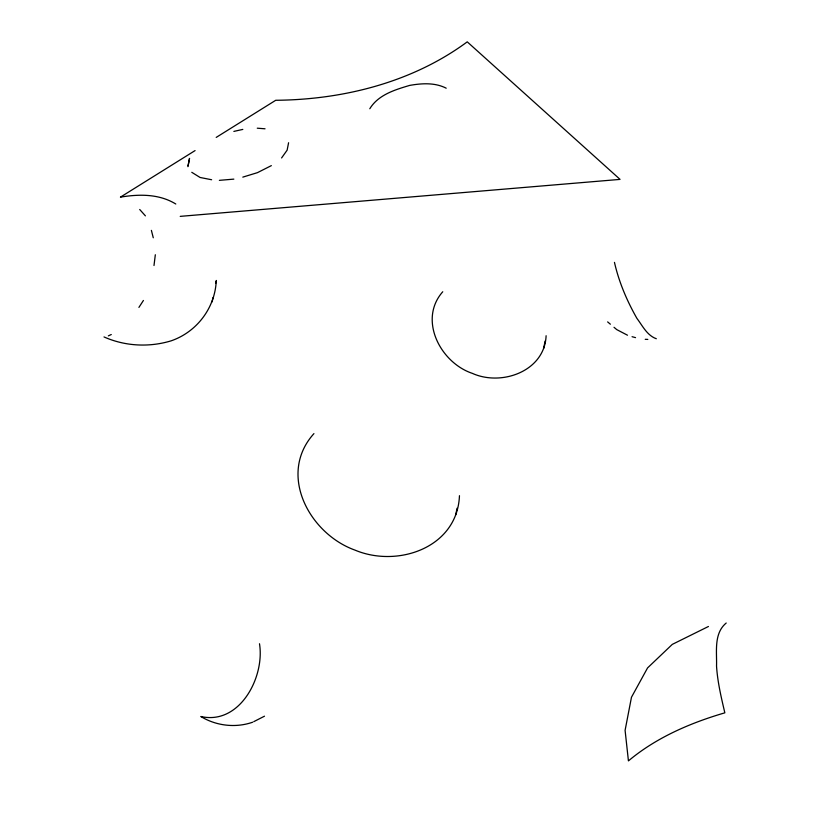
<?xml version="1.0" encoding="UTF-8"?>
<svg xmlns="http://www.w3.org/2000/svg" width="837" height="837" viewBox="0 0 837 837"><rect width="100%" height="100%" fill="white"/><g stroke="black" fill="none" stroke-linecap="round" stroke-linejoin="round"><path stroke-width="1.26" d="M153.998 265.507L155.326 254.751M187.927 166.657L189.528 158.371L188.063 165.81M104.008 336.934C125.027 346.298 149.237 347.522 171.24 340.805C196.967 331.881 215.193 307.734 216.27 280.458M313.927 433.618C277.267 474.265 309.355 533.703 354.919 550.087C397.69 568.103 457.358 547.66 459.461 495.682M442.752 291.757C417.998 319.765 440.492 362.745 472.35 373.365C501.583 386.548 544.667 371.251 546.111 335.731M212.138 301.864L212.954 297.679M455.746 514.818L457.033 508.247M543.663 348.422L545.096 341.088M215.737 283.188L216.124 281.201M288.587 142.729L287.133 150.168L281.588 157.952M138.911 307.399L143.42 300.462M369.797 108.747C378.198 94.832 394.97 89.747 409.691 85.405C421.827 83.271 434.884 82.424 446.205 88.188M726.202 623.021C713.595 633.494 716.985 651.657 716.535 666.064C717.529 681.904 721.222 697.42 724.842 712.831C690.389 722.886 656.082 737.648 628.43 760.896L625.093 730.345L631.475 697.242L647.566 667.916L672.289 644.385L708.437 626.494M195.073 150.587L120.444 197.134C139.068 194.017 159.145 193.776 175.791 204.008M216.208 137.404L275.729 100.283C343.337 99.697 412.4 82.319 467.245 41.85L620.06 179.39L180.227 216.364M253.799 721.64L264.492 716.19M271.345 165.632L257.451 172.652L242.803 177.13M108.36 335.878L111.269 334.528M252.722 722.195C235.689 728.169 216.197 725.92 200.828 716.493C239.644 725.397 264.973 677.143 259.491 643.747M233.858 131.409L242.814 129.411M233.847 179.128L219.378 180.342M645.243 339.32L647.817 339.414M257.273 128.197L265.036 128.793M211.625 179.746L200.085 177.475L191.788 172.317M632.061 336.704L635.545 337.635M656.323 338.734C647.064 335.47 642.523 325.781 636.988 318.478L636.58 317.788C626.767 300.431 618.888 281.849 614.463 262.379M627.488 335.208L616.754 329.611L614.023 327.298M607.641 321.9L610.382 324.212M139.706 209.491L145.408 215.862M151.392 230.374L153.276 237.781"/></g></svg>
